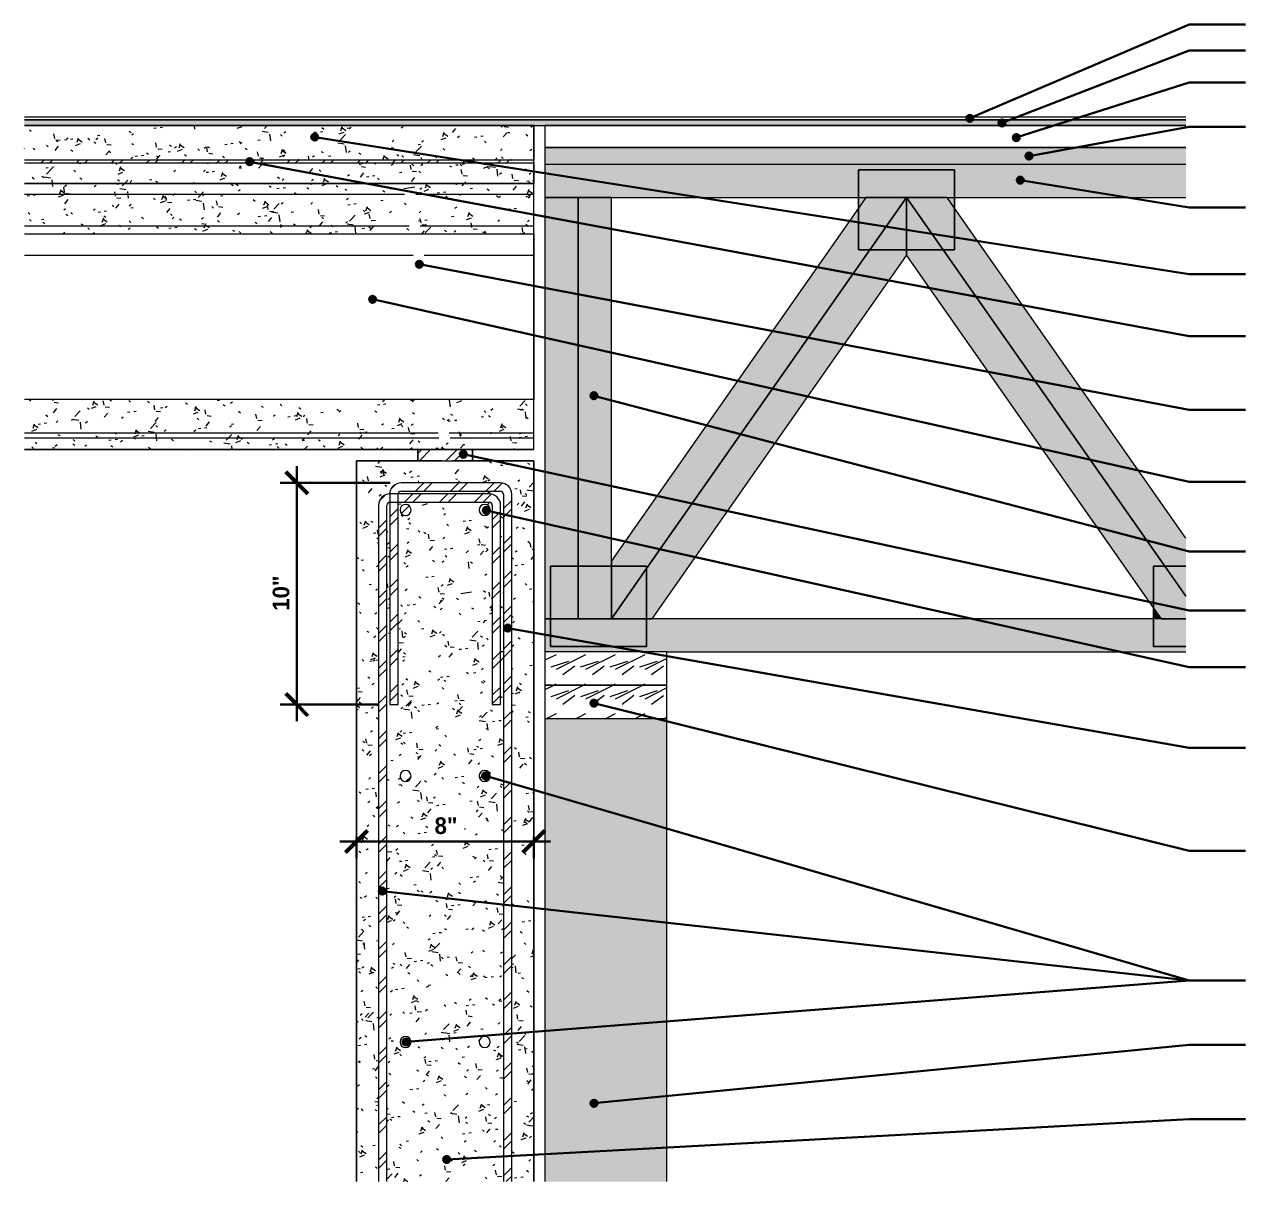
# Model space of a CAD drawing. Header units: inches. Extents: x -16566 to 235, y -92 to 81.
# Drawn here: x 87.5 to 142.5, y -91.1 to -38.9 of the extents above; entities that cross this region are included whole.
import ezdxf

# ---------------------------------------------------------------- set-up
doc = ezdxf.new("R2010")
doc.units = ezdxf.units.IN
doc.header["$MEASUREMENT"] = 0
for name, color, linetype, lineweight in [('A-ANNO-DIMS', 211, 'Continuous', 9), ('A-ANNO-DIMS-8', 211, 'Continuous', 9), ('A-ANNO-IDEN', 131, 'Continuous', 30), ('A-WALL', 113, 'Continuous', 18), ('A-WALL-PATT', 111, 'Continuous', 18)]:
    doc.layers.add(name, color=color, linetype=linetype, lineweight=lineweight)
doc.styles.add('Century Gothic_B_1', font='', dxfattribs={"height": 0.75})
doc.styles.get('Century Gothic_B_1').set_extended_font_data('Century Gothic', bold=True)
doc.dimstyles.new('OD__1_16__Tol__', dxfattribs={"dimscale": 12, "dimtxt": 0.783126, "dimasz": 0.083333, "dimexe": 0.0625, "dimexo": 0.041667, "dimgap": 0.010417, "dimtad": 1, "dimdec": 4, "dimrnd": 0.0625, "dimzin": 3, "dimdsep": 46, "dimlunit": 4, "dimtxsty": 'Century Gothic_B_1', "dimblk1": 'OBLIQUE', "dimblk2": 'OBLIQUE', "dimsah": 1, "dimcen": 0.09, "dimdle": 0.0625, "dimazin": 0, "dimtfac": 1, "dimtdec": 4, "dimtix": 1, "dimtmove": 0, "dimatfit": 3, "dimfxl": 1, "dimtvp": 1, "dimtfill": 1, "dimfrac": 2, "dimtolj": 1, "dimtzin": 0, "dimlwd": 30, "dimlwe": 30, "dimarcsym": 2})
pattern_1 = [(45, (2007.869, -114.959), (-0.791959595, 0.791959595), []), (45, (2007.869, -113.759), (-0.791959595, 0.791959595), [])]
pattern_2 = [(50, (2007.869, -114.959), (2.29529108, -0.20022947), [0.24, -2.64]), (355, (2007.869, -114.959), (-0.44391855, 2.40684884), [0.192, -2.112]), (100.451, (2008.061, -114.976), (1.85147686, 2.206452), [0.204, -2.244]), (46.184, (2007.869, -114.319), (3.41498314, -0.5298822), [0.36, -3.96]), (96.636, (2008.154, -114.363), (2.9907744, 3.1175039), [0.306, -3.365]), (351.184, (2007.869, -114.319), (2.9911175, 3.1174062), [0.288, -3.168]), (21, (2008.189, -114.479), (1.91043364, -1.28790384), [0.24, -2.64]), (326, (2008.189, -114.479), (0.77860356, 2.3202934), [0.192, -2.112]), (71.451, (2008.349, -114.586), (2.6890473, 1.0321926), [0.204, -2.244]), (37.5, (2007.869, -114.959), (0.038893785, 1.064692103), [0.106, -1.981, 0.106, -2.038, -2.12]), (37.5, (2007.869, -114.959), (0.038893785, 1.064692103), [-4.23, 0.106, -2.014]), (7.5, (2007.869, -114.959), (0.84152303, 1.26163425), [0.106, -1.117, 0.106, -1.933, -0.808]), (7.5, (2007.869, -114.959), (0.84152303, 1.26163425), [-3.261, 0.106, -0.702]), (327.5, (2007.156, -114.959), (1.707841713, -0.07187965), [0.106, -0.694, 0.106, -2.39, -3.312]), (327.5, (2007.156, -114.959), (1.707841713, -0.07187965), [-3.296, 0.106, -3.206]), (317.5, (2006.836, -114.959), (1.86586297, 0.32069512), [0.106, -0.934, 0.106, -1.552, -2.352]), (317.5, (2006.836, -114.959), (1.86586297, 0.32069512), [-2.698, 0.106, -2.246])]
pattern_3 = [(216.87, (2008.402, -113.626), (3.998595239, 2.665207143), [0.666, -5.998]), (206.565, (2009.202, -114.026), (-1.332697705, -1.332695324), [1.49, -1.49]), (198.435, (2009.202, -114.693), (-2.66548265, -1.332269959), [0.843, -3.372])]

# ---------------------------------------------------------------- blocks, each defined once
blk = doc.blocks.new('Generic Models 126 - Generic Models 1-1940176-DETAIL - FLOOR FRAMING - HOLLOWCORE SLAB FRONT')
at = {"layer": 'A-WALL-PATT', "lineweight": 9}
h = blk.add_hatch(dxfattribs=at)
h.set_pattern_fill('FP_4', color=8, style=0, pattern_type=2)
h.set_pattern_definition(pattern_1)
h.paths.add_polyline_path([(16760.685, -58.625), (16761.248, -58.625), (16761.248, -58.125), (16758.788, -58.125), (16758.788, -58.625), (16760.379, -58.625)], flags=0)
at = {"layer": 'A-WALL', "lineweight": 9}
for p, q in [((16761.248, -58.125), (16758.788, -58.125)), ((16758.788, -58.125), (16758.788, -58.625)), ((16758.788, -58.625), (16758.788, -58.125)), ((16758.788, -58.125), (16759.804, -58.125)), ((16760.308, -58.125), (16761.248, -58.125)), ((16761.248, -58.625), (16761.248, -58.125)), ((16761.248, -58.125), (16761.248, -58.625)), ((16758.788, -58.625), (16761.248, -58.625)), ((16759.874, -58.625), (16758.788, -58.625)), ((16761.248, -58.625), (16760.379, -58.625))]:
    blk.add_line(p, q, dxfattribs=at)
blk = doc.blocks.new('Dowel6 - Dowel-1940222-DETAIL - FLOOR FRAMING - HOLLOWCORE SLAB FRONT')
at = {"layer": 'A-WALL-PATT', "lineweight": 9}
h = blk.add_hatch(dxfattribs=at)
h.set_pattern_fill('FP_5', color=8, style=0, pattern_type=2)
h.set_pattern_definition(pattern_2)
h.paths.add_polyline_path([(16741.047, -58.125), (16764.018, -58.125), (16764.018, -55.875), (16741.047, -55.875), (16741.047, -57.486)], flags=0)
h.paths.add_polyline_path([(16758.442, -48.376), (16764.018, -48.375), (16764.018, -46.125), (16741.047, -46.125), (16741.047, -48.375), (16758.441, -48.376)], flags=0)
at = {"layer": 'A-WALL', "lineweight": 9}
for p, q in [((16764.018, -46.125), (16741.047, -46.125)), ((16764.018, -46.125), (16741.047, -46.125)), ((16764.018, -48.392), (16764.018, -46.125)), ((16764.018, -46.625), (16764.018, -46.125)), ((16758.187, -46.625), (16741.047, -46.625)), ((16764.018, -46.625), (16758.692, -46.625)), ((16764.018, -48.052), (16764.018, -46.625)), ((16758.388, -48.052), (16741.047, -48.052)), ((16741.047, -48.392), (16764.018, -48.392)), ((16764.018, -48.052), (16758.893, -48.052)), ((16764.018, -48.374), (16764.018, -48.052)), ((16764.018, -48.39), (16764.018, -48.375)), ((16764.018, -48.384), (16764.018, -48.375)), ((16764.018, -48.375), (16764.018, -48.384)), ((16764.018, -48.384), (16764.018, -48.375)), ((16764.018, -48.375), (16764.018, -48.384)), ((16764.018, -48.503), (16764.018, -48.384)), ((16764.018, -48.384), (16764.018, -48.503)), ((16764.018, -48.384), (16764.018, -48.503)), ((16764.018, -48.503), (16764.018, -48.384)), ((16764.018, -48.392), (16764.018, -48.386)), ((16764.018, -48.386), (16764.018, -52.125)), ((16764.018, -48.503), (16764.018, -48.39)), ((16764.018, -48.661), (16764.018, -48.504)), ((16764.018, -52.125), (16764.018, -48.504)), ((16764.018, -48.504), (16764.018, -52.125)), ((16764.018, -48.504), (16764.018, -49.15)), ((16764.018, -52.125), (16764.018, -48.504)), ((16764.018, -49.369), (16764.018, -48.663)), ((16758.573, -49.369), (16741.047, -49.369)), ((16764.018, -49.369), (16759.078, -49.369)), ((16764.018, -49.15), (16764.018, -49.474)), ((16764.018, -55.747), (16764.018, -49.369)), ((16764.018, -49.474), (16764.018, -52.125)), ((16764.018, -52.125), (16764.018, -55.865)), ((16764.018, -52.125), (16764.018, -55.747)), ((16764.018, -55.747), (16764.018, -52.125)), ((16764.018, -52.125), (16764.018, -55.747)), ((16764.018, -54.777), (16764.018, -52.125)), ((16764.018, -55.373), (16764.018, -54.777)), ((16764.018, -55.59), (16764.018, -55.373)), ((16764.018, -55.747), (16764.018, -55.59)), ((16764.018, -55.859), (16741.047, -55.859)), ((16764.018, -55.859), (16764.018, -55.747)), ((16764.018, -55.747), (16764.018, -55.867)), ((16764.018, -55.867), (16764.018, -55.747)), ((16764.018, -55.747), (16764.018, -55.867)), ((16764.018, -55.867), (16764.018, -55.747)), ((16764.018, -58.125), (16764.018, -55.859)), ((16764.018, -55.874), (16764.018, -55.859)), ((16764.018, -55.865), (16764.018, -55.859)), ((16764.018, -55.867), (16764.018, -55.875)), ((16764.018, -55.875), (16764.018, -55.867)), ((16764.018, -55.867), (16764.018, -55.875)), ((16764.018, -55.875), (16764.018, -55.867)), ((16764.018, -57.377), (16764.018, -55.875)), ((16759.698, -57.377), (16741.047, -57.377)), ((16759.698, -57.377), (16741.047, -57.377)), ((16759.732, -57.613), (16741.047, -57.613)), ((16764.018, -57.377), (16760.203, -57.377)), ((16764.018, -57.377), (16760.203, -57.377)), ((16764.018, -57.613), (16760.237, -57.613)), ((16764.018, -57.613), (16764.018, -57.377)), ((16764.018, -58.125), (16764.018, -57.613)), ((16741.047, -58.125), (16764.018, -58.125)), ((16758.788, -58.125), (16741.047, -58.125)), ((16759.804, -58.125), (16758.788, -58.125)), ((16761.248, -58.125), (16760.308, -58.125)), ((16764.018, -58.125), (16761.248, -58.125))]:
    blk.add_line(p, q, dxfattribs=at)
blk = doc.blocks.new('Generic Models 127 - Generic Models 1-1940229-DETAIL - FLOOR FRAMING - HOLLOWCORE SLAB FRONT')
at = {"layer": 'A-WALL-PATT', "lineweight": 9}
h = blk.add_hatch(dxfattribs=at)
h.set_pattern_fill('FP_5', color=8, style=0, pattern_type=2)
h.set_pattern_definition(pattern_2)
h.paths.add_polyline_path([(16754.139, -46.125), (16764.018, -46.125), (16764.018, -45.196), (16741.047, -45.196), (16741.047, -46.125), (16747.593, -46.125)], flags=0)
h.paths.add_polyline_path([(16764.018, -45.071), (16764.018, -43.5), (16741.047, -43.5), (16741.047, -45.071), (16754.139, -45.071)], flags=0)
at = {"layer": 'A-WALL', "lineweight": 9}
for p, q in [((16741.047, -43.5), (16764.018, -43.5)), ((16764.018, -43.5), (16741.047, -43.5)), ((16764.018, -43.5), (16764.018, -45.071)), ((16764.018, -45.071), (16764.018, -43.5)), ((16764.018, -45.196), (16764.018, -46.125)), ((16764.018, -46.125), (16764.018, -45.196)), ((16764.018, -46.125), (16741.047, -46.125)), ((16741.047, -46.125), (16764.018, -46.125))]:
    blk.add_line(p, q, dxfattribs=at)
blk = doc.blocks.new('Generic Models 128 - Generic Models 1-1940242-DETAIL - FLOOR FRAMING - HOLLOWCORE SLAB FRONT')
at = {"layer": 'A-WALL-PATT', "lineweight": 9}
h = blk.add_hatch(dxfattribs=at)
h.set_pattern_fill('FP_4', color=8, style=0, pattern_type=2)
h.set_pattern_definition(pattern_1)
h.paths.add_polyline_path([(16757.412, -45.196), (16764.018, -45.196), (16764.018, -45.071), (16741.047, -45.071), (16741.047, -45.196), (16754.139, -45.196)], flags=0)
at = {"layer": 'A-WALL', "lineweight": 9}
for p, q in [((16764.018, -45.071), (16741.047, -45.071)), ((16764.018, -45.196), (16764.018, -45.071)), ((16741.047, -45.196), (16764.018, -45.196))]:
    blk.add_line(p, q, dxfattribs=at)
blk = doc.blocks.new('Generic Models 129 - Generic Models 1-1940305-DETAIL - FLOOR FRAMING - HOLLOWCORE SLAB FRONT')
at = {"layer": 'A-WALL-PATT', "lineweight": 9}
h = blk.add_hatch(dxfattribs=at)
h.set_pattern_fill('FP_5', color=8, style=0, pattern_type=2)
h.set_pattern_definition(pattern_2)
h.paths.add_polyline_path([(16756.018, -91.14), (16757.018, -91.14), (16757.018, -60.641), (16757.035, -60.508), (16757.087, -60.383), (16757.169, -60.276), (16757.276, -60.194), (16757.412, -60.141), (16757.52, -60.125), (16757.535, -60.008), (16757.587, -59.883), (16757.669, -59.776), (16757.776, -59.694), (16757.9, -59.643), (16758.033, -59.625), (16760.014, -59.625), (16759.874, -58.625), (16756.018, -58.625), (16756.018, -78.008)], flags=0)
h.paths.add_polyline_path([(16757.393, -91.14), (16762.643, -91.14), (16762.643, -60.141), (16762.601, -60.041), (16762.502, -60), (16760.572, -60), (16760.59, -60.125), (16762.002, -60.125), (16762.143, -60.146), (16762.26, -60.194), (16762.367, -60.276), (16762.449, -60.383), (16762.5, -60.508), (16762.518, -60.641), (16762.518, -69.625), (16762.143, -69.625), (16762.143, -60.641), (16762.101, -60.541), (16762.002, -60.5), (16760.642, -60.5), (16761.212, -64.556), (16760.717, -64.624), (16760.137, -60.5), (16757.893, -60.5), (16757.893, -69.625), (16757.518, -69.625), (16757.516, -60.508), (16757.434, -60.541), (16757.393, -60.641), (16757.393, -85.06)], flags=0)
h.paths.add_polyline_path([(16763.018, -91.14), (16764.018, -91.14), (16764.018, -58.625), (16760.379, -58.625), (16760.519, -59.625), (16762.502, -59.625), (16762.643, -59.646), (16762.76, -59.694), (16762.867, -59.776), (16762.949, -59.883), (16763, -60.008), (16763.018, -60.141), (16763.018, -78.008)], flags=0)
h.paths.add_polyline_path([(16758.232, -85.094), (16758.107, -85.06), (16758.016, -84.969), (16757.982, -84.844), (16758.016, -84.719), (16758.107, -84.627), (16758.232, -84.594), (16758.357, -84.627), (16758.449, -84.719), (16758.482, -84.844), (16758.449, -84.969), (16758.357, -85.06)], flags=0)
h.paths.add_polyline_path([(16761.803, -85.094), (16761.678, -85.06), (16761.586, -84.969), (16761.553, -84.844), (16761.586, -84.719), (16761.678, -84.627), (16761.803, -84.594), (16761.928, -84.627), (16762.019, -84.719), (16762.053, -84.844), (16762.019, -84.969), (16761.928, -85.06)], flags=0)
h.paths.add_polyline_path([(16761.803, -73.094), (16761.678, -73.06), (16761.586, -72.969), (16761.553, -72.844), (16761.586, -72.719), (16761.678, -72.627), (16761.803, -72.594), (16761.928, -72.627), (16762.019, -72.719), (16762.053, -72.844), (16762.019, -72.969), (16761.928, -73.06)], flags=0)
h.paths.add_polyline_path([(16758.232, -73.094), (16758.107, -73.06), (16758.016, -72.969), (16757.982, -72.844), (16758.016, -72.719), (16758.107, -72.627), (16758.232, -72.594), (16758.357, -72.627), (16758.449, -72.719), (16758.482, -72.844), (16758.449, -72.969), (16758.357, -73.06)], flags=0)
h.paths.add_polyline_path([(16761.803, -61.094), (16761.678, -61.06), (16761.586, -60.969), (16761.553, -60.844), (16761.586, -60.719), (16761.678, -60.627), (16761.803, -60.594), (16761.928, -60.627), (16762.019, -60.719), (16762.053, -60.844), (16762.019, -60.969), (16761.928, -61.06)], flags=0)
h.paths.add_polyline_path([(16758.232, -61.094), (16758.107, -61.06), (16758.016, -60.969), (16757.982, -60.844), (16758.016, -60.719), (16758.107, -60.627), (16758.232, -60.594), (16758.357, -60.627), (16758.449, -60.719), (16758.482, -60.844), (16758.449, -60.969), (16758.357, -61.06)], flags=0)
h.paths.add_polyline_path([(16757.934, -60.125), (16760.085, -60.125), (16760.067, -60), (16758.033, -60), (16757.934, -60.041), (16757.899, -60.125)], flags=0)
at = {"layer": 'A-WALL', "lineweight": 9}
for p, q in [((16756.018, -58.625), (16758.788, -58.625)), ((16756.018, -91.14), (16756.018, -58.625)), ((16756.018, -58.625), (16756.018, -91.14)), ((16758.788, -58.625), (16756.018, -58.625)), ((16758.788, -58.625), (16759.874, -58.625)), ((16759.874, -58.625), (16758.788, -58.625)), ((16760.379, -58.625), (16761.248, -58.625)), ((16761.248, -58.625), (16760.379, -58.625)), ((16761.248, -58.625), (16764.018, -58.625)), ((16764.018, -58.625), (16761.248, -58.625)), ((16764.018, -58.625), (16764.018, -91.14)), ((16764.018, -91.14), (16764.018, -58.625))]:
    blk.add_line(p, q, dxfattribs=at)
blk = doc.blocks.new('Dowel10 - Dowel-1940377-DETAIL - FLOOR FRAMING - HOLLOWCORE SLAB FRONT')
at = {"layer": 'A-WALL', "lineweight": 9}
for p, q in [((16758.646, -46.294), (16758.151, -46.364)), ((16761.212, -64.556), (16760.717, -64.625))]:
    blk.add_line(p, q, dxfattribs=at)
blk = doc.blocks.new('Generic Models 130 - Generic Models 1-1940412-DETAIL - FLOOR FRAMING - HOLLOWCORE SLAB FRONT')
at = {"layer": 'A-WALL', "lineweight": 9}
blk.add_hatch(color=256, dxfattribs=at).paths.add_polyline_path([(16767.518, -91.14), (16770.018, -91.14), (16770.018, -70.25), (16764.518, -70.25), (16764.518, -91.14), (16767.231, -91.14)], flags=0)
for p, q in [((16764.518, -70.25), (16764.518, -91.14)), ((16770.018, -91.14), (16770.018, -70.25))]:
    blk.add_line(p, q, dxfattribs=at)
blk = doc.blocks.new('Generic Models 131 - Generic Models 1-1940443-DETAIL - FLOOR FRAMING - HOLLOWCORE SLAB FRONT')
at = {"layer": 'A-WALL', "lineweight": 9}
blk.add_hatch(color=256, dxfattribs=at).paths.add_polyline_path([(16764.768, -65.75), (16764.768, -63.385), (16766.018, -63.385), (16766.018, -46.75), (16764.518, -46.75), (16764.518, -65.75)], flags=0)
for p, q in [((16766.018, -46.75), (16764.518, -46.75)), ((16764.518, -46.75), (16764.518, -65.75)), ((16766.018, -63.385), (16766.018, -46.75)), ((16766.018, -65.75), (16766.018, -63.385)), ((16764.518, -65.75), (16764.768, -65.75)), ((16764.768, -65.75), (16766.018, -65.75))]:
    blk.add_line(p, q, dxfattribs=at)
blk = doc.blocks.new('Generic Models 132 - Generic Models 1-1940795-DETAIL - FLOOR FRAMING - HOLLOWCORE SLAB FRONT')
at = {"layer": 'A-WALL', "lineweight": 9}
for p, q in [((16793.415, -43.5), (16764.518, -43.5)), ((16764.518, -43.5), (16764.518, -44.5)), ((16764.518, -44.5), (16793.415, -44.5))]:
    blk.add_line(p, q, dxfattribs=at)
blk = doc.blocks.new('Generic Models 133 - Generic Models 1-1940897-DETAIL - FLOOR FRAMING - HOLLOWCORE SLAB FRONT')
at = {"layer": 'A-WALL', "lineweight": 9}
blk.add_hatch(color=256, dxfattribs=at).paths.add_polyline_path([(16793.415, -46.75), (16793.415, -45.25), (16764.518, -45.25), (16764.518, -46.75), (16778.656, -46.75), (16778.656, -45.5), (16782.987, -45.5), (16782.987, -46.75)], flags=0)
for p, q in [((16764.518, -45.25), (16764.518, -46.75)), ((16764.518, -46.75), (16778.656, -46.75)), ((16778.656, -46.75), (16782.987, -46.75)), ((16782.987, -46.75), (16793.415, -46.75))]:
    blk.add_line(p, q, dxfattribs=at)
blk = doc.blocks.new('Generic Models 134 - Generic Models 1-1941036-DETAIL - FLOOR FRAMING - HOLLOWCORE SLAB FRONT')
at = {"layer": 'A-WALL-PATT', "lineweight": 9}
h = blk.add_hatch(dxfattribs=at)
h.set_pattern_fill('FP_6', color=8, style=0, pattern_type=2)
h.set_pattern_definition(pattern_3)
h.paths.add_polyline_path([(16764.518, -68.75), (16770.018, -68.75), (16770.018, -67.25), (16764.518, -67.25)], flags=0)
at = {"layer": 'A-WALL', "lineweight": 9}
for p, q in [((16770.018, -67.25), (16764.518, -67.25)), ((16764.518, -67.25), (16764.518, -68.75)), ((16770.018, -68.75), (16770.018, -67.25)), ((16764.518, -68.75), (16770.018, -68.75))]:
    blk.add_line(p, q, dxfattribs=at)
blk = doc.blocks.new('Generic Models 135 - Generic Models 1-1941073-DETAIL - FLOOR FRAMING - HOLLOWCORE SLAB FRONT')
at = {"layer": 'A-WALL-PATT', "lineweight": 9}
h = blk.add_hatch(dxfattribs=at)
h.set_pattern_fill('FP_6', color=8, style=0, pattern_type=2)
h.set_pattern_definition(pattern_3)
h.paths.add_polyline_path([(16770.018, -70.25), (16770.018, -68.75), (16764.518, -68.75), (16764.518, -70.25), (16767.518, -70.25)], flags=0)
at = {"layer": 'A-WALL', "lineweight": 9}
for p, q in [((16770.018, -68.75), (16764.518, -68.75)), ((16764.518, -68.75), (16764.518, -70.25)), ((16770.018, -70.25), (16770.018, -68.75)), ((16764.518, -70.25), (16770.018, -70.25))]:
    blk.add_line(p, q, dxfattribs=at)
blk = doc.blocks.new('Generic Models 136 - Generic Models 1-1941129-DETAIL - FLOOR FRAMING - HOLLOWCORE SLAB FRONT')
at = {"layer": 'A-WALL', "lineweight": 9}
blk.add_hatch(color=256, dxfattribs=at).paths.add_polyline_path([(16780.822, -67.25), (16793.415, -67.25), (16793.415, -67), (16791.96, -67), (16791.96, -65.75), (16769.099, -65.75), (16769.099, -67), (16764.768, -67), (16764.768, -65.75), (16764.518, -65.75), (16764.518, -67.25), (16770.018, -67.25)], flags=0)
for p, q in [((16764.768, -65.75), (16764.518, -65.75)), ((16764.518, -65.75), (16764.518, -67.25)), ((16769.099, -65.75), (16764.768, -65.75)), ((16791.96, -65.75), (16769.099, -65.75)), ((16793.415, -65.75), (16791.96, -65.75)), ((16770.018, -67.25), (16793.415, -67.25))]:
    blk.add_line(p, q, dxfattribs=at)
blk = doc.blocks.new('Generic Models 137 - Generic Models 1-1941414-DETAIL - FLOOR FRAMING - HOLLOWCORE SLAB FRONT')
at = {"layer": 'A-WALL', "lineweight": 9}
for p, q in [((16793.415, -43.125), (16741.047, -43.125)), ((16741.047, -43.25), (16793.415, -43.25))]:
    blk.add_line(p, q, dxfattribs=at)
blk = doc.blocks.new('Generic Models 138 - Generic Models 1-1941500-DETAIL - FLOOR FRAMING - HOLLOWCORE SLAB FRONT')
at = {"layer": 'A-WALL', "lineweight": 9}
blk.add_hatch(color=256, dxfattribs=at).paths.add_polyline_path([(16767.231, -43.5), (16793.415, -43.5), (16793.415, -43.25), (16741.047, -43.25), (16741.047, -43.5), (16764.518, -43.5)], flags=0)
for p, q in [((16793.415, -43.25), (16741.047, -43.25)), ((16741.047, -43.5), (16793.415, -43.5))]:
    blk.add_line(p, q, dxfattribs=at)
blk = doc.blocks.new('Generic Models 140 - Generic Models 1-1941858-DETAIL - FLOOR FRAMING - HOLLOWCORE SLAB FRONT')
at = {"layer": 'A-WALL', "lineweight": 9}
blk.add_hatch(color=256, dxfattribs=at).paths.add_polyline_path([(16767.518, -45.25), (16793.415, -45.25), (16793.415, -44.5), (16764.518, -44.5), (16764.518, -45.25), (16767.231, -45.25)], flags=0)
for p, q in [((16793.415, -44.5), (16764.518, -44.5)), ((16764.518, -44.5), (16764.518, -45.25)), ((16764.518, -45.25), (16793.415, -45.25))]:
    blk.add_line(p, q, dxfattribs=at)
blk = doc.blocks.new('Generic Models 142 - Generic Models 1-1943153-DETAIL - FLOOR FRAMING - HOLLOWCORE SLAB FRONT')
at = {"layer": 'A-WALL-PATT', "lineweight": 9}
h = blk.add_hatch(dxfattribs=at)
h.set_pattern_fill('FP_4', color=8, style=0, pattern_type=2)
h.set_pattern_definition(pattern_1)
h.paths.add_polyline_path([(16763.018, -91.14), (16763.018, -60.141), (16763, -60.008), (16762.949, -59.883), (16762.867, -59.776), (16762.76, -59.694), (16762.635, -59.643), (16762.502, -59.625), (16758.033, -59.625), (16757.9, -59.643), (16757.776, -59.694), (16757.669, -59.776), (16757.587, -59.883), (16757.535, -60.008), (16757.518, -60.141), (16757.518, -69.625), (16757.893, -69.625), (16757.893, -60.141), (16757.533, -60.141), (16757.535, -60.125), (16757.899, -60.125), (16757.934, -60.041), (16758.033, -60), (16762.502, -60), (16762.601, -60.041), (16762.643, -60.141), (16762.643, -91.14), (16762.883, -91.14)], flags=0)
at = {"layer": 'A-WALL', "lineweight": 9}
for p, q in [((16762.502, -59.625), (16758.033, -59.625)), ((16758.033, -60), (16762.502, -60)), ((16757.518, -60.141), (16757.518, -69.625)), ((16757.893, -69.625), (16757.893, -60.141)), ((16762.643, -60.141), (16762.643, -91.14)), ((16763.018, -91.14), (16763.018, -60.141)), ((16757.518, -69.625), (16757.893, -69.625))]:
    blk.add_line(p, q, dxfattribs=at)
for centre, radius, start, end in [((16758.033, -60.141), 0.516, 90, 180), ((16758.033, -60.141), 0.141, 90, 180), ((16762.502, -60.141), 0.516, 0, 90), ((16762.502, -60.141), 0.141, 0, 90)]:
    blk.add_arc(centre, radius, start, end, dxfattribs=at)
blk = doc.blocks.new('Generic Models 143 - Generic Models 1-1943434-DETAIL - FLOOR FRAMING - HOLLOWCORE SLAB FRONT')
at = {"layer": 'A-WALL-PATT', "lineweight": 9}
h = blk.add_hatch(dxfattribs=at)
h.set_pattern_fill('FP_4', color=8, style=0, pattern_type=2)
h.set_pattern_definition(pattern_1)
h.paths.add_polyline_path([(16757.393, -91.14), (16757.393, -60.641), (16757.434, -60.541), (16757.518, -60.507), (16757.518, -60.127), (16757.393, -60.146), (16757.276, -60.194), (16757.169, -60.276), (16757.087, -60.383), (16757.035, -60.508), (16757.018, -60.641), (16757.018, -91.14), (16757.153, -91.14)], flags=0)
h.paths.add_polyline_path([(16762.143, -69.625), (16762.518, -69.625), (16762.518, -60.641), (16762.5, -60.508), (16762.449, -60.383), (16762.367, -60.276), (16762.26, -60.194), (16762.135, -60.143), (16762.002, -60.125), (16757.533, -60.125), (16757.533, -60.141), (16757.893, -60.141), (16757.893, -60.5), (16762.002, -60.5), (16762.101, -60.541), (16762.143, -60.641), (16762.143, -64.876)], flags=0)
at = {"layer": 'A-WALL', "lineweight": 9}
for p, q in [((16762.002, -60.125), (16757.533, -60.125)), ((16757.533, -60.5), (16762.002, -60.5)), ((16757.018, -60.641), (16757.018, -91.14)), ((16757.393, -91.14), (16757.393, -60.641)), ((16762.143, -60.641), (16762.143, -69.625)), ((16762.518, -69.625), (16762.518, -60.641)), ((16762.143, -69.625), (16762.518, -69.625))]:
    blk.add_line(p, q, dxfattribs=at)
for centre, radius, start, end in [((16757.533, -60.641), 0.516, 90, 180), ((16757.533, -60.641), 0.141, 90, 180), ((16762.002, -60.641), 0.516, 0, 90), ((16762.002, -60.641), 0.141, 0, 90)]:
    blk.add_arc(centre, radius, start, end, dxfattribs=at)
blk = doc.blocks.new('Generic Models 145 - Generic Models 1-1944439-DETAIL - FLOOR FRAMING - HOLLOWCORE SLAB FRONT')
at = {"layer": 'A-WALL-PATT', "lineweight": 9}
h = blk.add_hatch(dxfattribs=at)
h.set_pattern_fill('FP_4', color=8, style=0, pattern_type=2)
h.set_pattern_definition(pattern_1)
h.paths.add_polyline_path([(16761.803, -73.094), (16761.928, -73.06), (16762.019, -72.969), (16762.053, -72.844), (16762.019, -72.719), (16761.928, -72.627), (16761.803, -72.594), (16761.678, -72.627), (16761.586, -72.719), (16761.553, -72.844), (16761.586, -72.969), (16761.678, -73.06)], flags=0)
h = blk.add_hatch(dxfattribs=at)
h.set_pattern_fill('FP_4', color=8, style=0, pattern_type=2)
h.set_pattern_definition(pattern_1)
h.paths.add_polyline_path([(16761.803, -85.094), (16761.928, -85.06), (16762.019, -84.969), (16762.053, -84.844), (16762.019, -84.719), (16761.928, -84.627), (16761.803, -84.594), (16761.678, -84.627), (16761.586, -84.719), (16761.553, -84.844), (16761.586, -84.969), (16761.678, -85.06)], flags=0)
at = {"layer": 'A-WALL', "lineweight": 9}
for centre, start, end in [((16761.803, -60.844), 0, 180), ((16761.803, -60.844), 180, 0), ((16761.803, -72.844), 0, 180), ((16761.803, -72.844), 180, 0), ((16761.803, -84.844), 0, 180), ((16761.803, -84.844), 180, 0)]:
    blk.add_arc(centre, 0.25, start, end, dxfattribs=at)
blk = doc.blocks.new('Generic Models 146 - Generic Models 1-1944468-DETAIL - FLOOR FRAMING - HOLLOWCORE SLAB FRONT')
at = {"layer": 'A-WALL-PATT', "lineweight": 9}
h = blk.add_hatch(dxfattribs=at)
h.set_pattern_fill('FP_4', color=8, style=0, pattern_type=2)
h.set_pattern_definition(pattern_1)
h.paths.add_polyline_path([(16758.232, -61.094), (16758.357, -61.06), (16758.449, -60.969), (16758.482, -60.844), (16758.449, -60.719), (16758.357, -60.627), (16758.232, -60.594), (16758.107, -60.627), (16758.016, -60.719), (16757.982, -60.844), (16758.016, -60.969), (16758.107, -61.06)], flags=0)
h = blk.add_hatch(dxfattribs=at)
h.set_pattern_fill('FP_4', color=8, style=0, pattern_type=2)
h.set_pattern_definition(pattern_1)
h.paths.add_polyline_path([(16758.232, -73.094), (16758.357, -73.06), (16758.449, -72.969), (16758.482, -72.844), (16758.449, -72.719), (16758.357, -72.627), (16758.232, -72.594), (16758.107, -72.627), (16758.016, -72.719), (16757.982, -72.844), (16758.016, -72.969), (16758.107, -73.06)], flags=0)
at = {"layer": 'A-WALL', "lineweight": 9}
for centre, start, end in [((16758.232, -60.844), 0, 180), ((16758.232, -60.844), 180, 0), ((16758.232, -72.844), 0, 180), ((16758.232, -72.844), 180, 0), ((16758.232, -84.844), 0, 180), ((16758.232, -84.844), 180, 0)]:
    blk.add_arc(centre, 0.25, start, end, dxfattribs=at)
blk = doc.blocks.new('Generic Models 148 - Generic Models 1-1944595-DETAIL - FLOOR FRAMING - HOLLOWCORE SLAB FRONT')
at = {"layer": 'A-WALL', "lineweight": 9}
blk.add_hatch(color=256, dxfattribs=at).paths.add_polyline_path([(16767.518, -63.385), (16767.518, -46.75), (16766.018, -46.75), (16766.018, -63.385), (16767.231, -63.385)], flags=0)
for p, q in [((16767.518, -46.75), (16766.018, -46.75)), ((16766.018, -46.75), (16766.018, -63.385)), ((16767.518, -63.385), (16767.518, -46.75)), ((16766.018, -63.385), (16766.018, -65.75)), ((16767.518, -65.75), (16767.518, -63.385)), ((16766.018, -65.75), (16767.518, -65.75))]:
    blk.add_line(p, q, dxfattribs=at)
blk = doc.blocks.new('Generic Models 152 - Generic Models 1-1945496-DETAIL - FLOOR FRAMING - HOLLOWCORE SLAB FRONT')
at = {"layer": 'A-WALL', "lineweight": 9}
blk.add_hatch(color=256, dxfattribs=at).paths.add_polyline_path([(16769.099, -65.75), (16769.349, -65.75), (16780.822, -49.365), (16780.822, -49.115), (16779.165, -49.115), (16769.099, -63.492), (16769.099, -64.876)], flags=0)
for p, q in [((16780.822, -46.75), (16779.165, -49.115)), ((16780.822, -49.115), (16780.822, -46.75)), ((16779.165, -49.115), (16769.099, -63.492)), ((16769.349, -65.75), (16780.822, -49.365)), ((16780.822, -49.365), (16780.822, -49.115)), ((16769.099, -63.492), (16767.518, -65.75)), ((16767.518, -65.75), (16769.099, -65.75)), ((16769.099, -65.75), (16769.349, -65.75))]:
    blk.add_line(p, q, dxfattribs=at)
blk = doc.blocks.new('Generic Models 155 - Generic Models 1-1945711-DETAIL - FLOOR FRAMING - HOLLOWCORE SLAB FRONT')
at = {"layer": 'A-WALL', "lineweight": 9, "transparency": 33554585}
blk.add_hatch(color=256, dxfattribs=at).paths.add_polyline_path([(16764.768, -67), (16769.099, -67), (16769.099, -63.385), (16764.768, -63.385), (16764.768, -65.75)], flags=0)
at = {"layer": 'A-WALL', "lineweight": 9}
for p, q in [((16769.099, -63.385), (16764.768, -63.385)), ((16764.768, -63.385), (16764.768, -67)), ((16764.768, -67), (16764.768, -63.385)), ((16764.768, -63.385), (16769.099, -63.385)), ((16769.099, -67), (16769.099, -63.385)), ((16769.099, -63.385), (16769.099, -67)), ((16764.768, -67), (16769.099, -67)), ((16769.099, -67), (16764.768, -67))]:
    blk.add_line(p, q, dxfattribs=at)
blk = doc.blocks.new('Generic Models 156 - Generic Models 1-1946021-DETAIL - FLOOR FRAMING - HOLLOWCORE SLAB FRONT')
at = {"layer": 'A-WALL', "lineweight": 9, "transparency": 33554585}
blk.add_hatch(color=256, dxfattribs=at).paths.add_polyline_path([(16780.997, -49.115), (16782.987, -49.115), (16782.987, -47.228), (16782.653, -46.75), (16782.987, -46.75), (16782.987, -45.5), (16778.656, -45.5), (16778.656, -46.75), (16778.99, -46.75), (16778.656, -47.228), (16778.656, -49.115), (16780.822, -49.115)], flags=0)
h = blk.add_hatch(color=256, dxfattribs=at)
h.paths.add_polyline_path([(16782.987, -47.228), (16782.987, -46.75), (16782.653, -46.75)], flags=0)
h.paths.add_polyline_path([(16778.656, -47.228), (16778.99, -46.75), (16778.656, -46.75)], flags=0)
at = {"layer": 'A-WALL', "lineweight": 9}
for p, q in [((16782.987, -45.5), (16778.656, -45.5)), ((16778.656, -45.5), (16778.656, -49.115)), ((16778.656, -49.115), (16778.656, -45.5)), ((16778.656, -45.5), (16782.987, -45.5)), ((16782.987, -49.115), (16782.987, -45.5)), ((16782.987, -45.5), (16782.987, -49.115)), ((16778.656, -49.115), (16782.987, -49.115)), ((16782.987, -49.115), (16778.656, -49.115))]:
    blk.add_line(p, q, dxfattribs=at)
blk = doc.blocks.new('Generic Models 157 - Generic Models 1-1946084-DETAIL - FLOOR FRAMING - HOLLOWCORE SLAB FRONT')
at = {"layer": 'A-WALL', "lineweight": 9, "transparency": 33554585}
for points in [[(16791.96, -67), (16793.415, -67), (16793.415, -63.385), (16791.96, -63.385), (16791.96, -65.273), (16792.294, -65.75), (16791.96, -65.75)], [(16792.294, -65.75), (16791.96, -65.273), (16791.96, -65.75)]]:
    blk.add_hatch(color=256, dxfattribs=at).paths.add_polyline_path(points, flags=0)
at = {"layer": 'A-WALL', "lineweight": 9}
for p, q in [((16791.96, -63.385), (16791.96, -67)), ((16793.415, -63.385), (16791.96, -63.385)), ((16791.96, -63.385), (16793.415, -63.385)), ((16791.96, -67), (16791.96, -63.385)), ((16791.96, -67), (16793.415, -67)), ((16793.415, -67), (16791.96, -67))]:
    blk.add_line(p, q, dxfattribs=at)
blk = doc.blocks.new('Generic Models 147 - Generic Models 1-1951828-DETAIL - FLOOR FRAMING - HOLLOWCORE SLAB FRONT')
at = {"layer": 'A-WALL', "lineweight": 9}
blk.add_hatch(color=256, dxfattribs=at).paths.add_polyline_path([(16769.099, -63.492), (16779.165, -49.115), (16778.656, -49.115), (16778.656, -47.228), (16767.518, -63.135), (16767.518, -63.385), (16769.099, -63.385)], flags=0)
for p, q in [((16778.99, -46.75), (16778.656, -47.228)), ((16780.822, -46.75), (16778.99, -46.75)), ((16779.165, -49.115), (16780.822, -46.75)), ((16778.656, -47.228), (16767.518, -63.135)), ((16769.099, -63.492), (16779.165, -49.115)), ((16767.518, -63.135), (16767.518, -63.385)), ((16767.518, -63.385), (16767.518, -65.75)), ((16767.518, -65.75), (16769.099, -63.492))]:
    blk.add_line(p, q, dxfattribs=at)
blk = doc.blocks.new('Generic Models 176 - Generic Models 1-1952819-DETAIL - FLOOR FRAMING - HOLLOWCORE SLAB FRONT')
at = {"layer": 'A-WALL', "lineweight": 9}
blk.add_hatch(color=256, dxfattribs=at).paths.add_polyline_path([(16791.96, -65.273), (16791.96, -63.385), (16792.469, -63.385), (16782.478, -49.115), (16780.822, -49.115), (16780.822, -49.365), (16791.682, -64.876)], flags=0)
for p, q in [((16782.478, -49.115), (16780.822, -46.75)), ((16780.822, -46.75), (16780.822, -49.115)), ((16780.822, -49.115), (16780.822, -49.365)), ((16780.822, -49.365), (16791.96, -65.273)), ((16792.469, -63.385), (16782.478, -49.115)), ((16793.415, -64.735), (16792.469, -63.385)), ((16791.96, -65.273), (16792.294, -65.75)), ((16792.294, -65.75), (16793.415, -65.75))]:
    blk.add_line(p, q, dxfattribs=at)
blk = doc.blocks.new('Generic Models 182 - Generic Models 1-1952832-DETAIL - FLOOR FRAMING - HOLLOWCORE SLAB FRONT')
at = {"layer": 'A-WALL', "lineweight": 9}
blk.add_hatch(color=256, dxfattribs=at).paths.add_polyline_path([(16793.415, -63.385), (16793.415, -62.12), (16782.987, -47.228), (16782.987, -49.115), (16782.478, -49.115), (16792.469, -63.385)], flags=0)
for p, q in [((16782.653, -46.75), (16780.822, -46.75)), ((16780.822, -46.75), (16782.478, -49.115)), ((16782.987, -47.228), (16782.653, -46.75)), ((16793.415, -62.12), (16782.987, -47.228)), ((16782.478, -49.115), (16792.469, -63.385)), ((16792.469, -63.385), (16793.415, -64.735))]:
    blk.add_line(p, q, dxfattribs=at)
blk = doc.blocks.new('DIMBLOCK1-DETAIL - FLOOR FRAMING - HOLLOWCORE SLAB FRONT')
at = {"layer": 'A-ANNO-DIMS-8', "lineweight": 30}
for p, q in [((99.752, -58.875), (99.752, -70.375)), ((103.958, -59.625), (99.002, -59.625)), ((99.752, -59.625), (103.958, -59.625)), ((103.443, -69.625), (99.002, -69.625)), ((99.752, -69.625), (103.443, -69.625))]:
    blk.add_line(p, q, dxfattribs=at)
at = {"layer": 'A-ANNO-DIMS-8', "lineweight": 50}
for p, q in [((99.752, -59.625), (99.252, -59.125)), ((99.752, -59.625), (100.252, -60.125)), ((99.752, -69.625), (99.252, -69.125)), ((99.752, -69.625), (100.252, -70.125))]:
    blk.add_line(p, q, dxfattribs=at)
at = {"layer": 'A-ANNO-DIMS-8', "color": 0, "lineweight": 30, "insert": (98.665, -65.396), "char_height": 0.75, "width": 1.84967, "attachment_point": 1, "rotation": 90, "line_spacing_factor": 0.984502, "style": 'Century Gothic_B_1', "bg_fill": 3, "box_fill_scale": 1.25, "bg_fill_color": 256, "bg_fill_true_color": 13158600, "bg_fill_transparency": 0}
blk.add_mtext('10"', dxfattribs=at)
blk = doc.blocks.new('_Oblique')
at = {"color": 0, "linetype": 'ByBlock', "lineweight": -2}
blk.add_line((-0.5, -0.5), (0.5, 0.5), dxfattribs=at)
blk = doc.blocks.new('DIMBLOCK2-DETAIL - FLOOR FRAMING - HOLLOWCORE SLAB FRONT')
at = {"layer": 'A-ANNO-DIMS-8', "lineweight": 50}
for p, q in [((102.443, -75.798), (102.943, -75.298)), ((110.443, -75.798), (110.943, -75.298)), ((102.443, -75.798), (101.943, -76.298)), ((110.443, -75.798), (109.943, -76.298))]:
    blk.add_line(p, q, dxfattribs=at)
at = {"layer": 'A-ANNO-DIMS-8', "lineweight": 30}
for p, q in [((101.693, -75.798), (111.193, -75.798)), ((102.443, -75.591), (102.443, -76.548)), ((102.443, -75.798), (102.443, -75.591)), ((110.443, -75.591), (110.443, -76.548)), ((110.443, -75.798), (110.443, -75.591))]:
    blk.add_line(p, q, dxfattribs=at)
at = {"layer": 'A-ANNO-DIMS-8', "color": 0, "lineweight": 30, "insert": (105.964, -74.712), "char_height": 0.75, "width": 1.14859, "attachment_point": 1, "line_spacing_factor": 0.984502, "style": 'Century Gothic_B_1', "bg_fill": 3, "box_fill_scale": 1.25, "bg_fill_color": 256, "bg_fill_true_color": 13158600, "bg_fill_transparency": 0}
blk.add_mtext('8"', dxfattribs=at)

msp = doc.modelspace()

# ---------------------------------------------------------------- hatches: boundary and pattern name
at = {"layer": 'A-ANNO-IDEN'}
h = msp.add_hatch(color=256, dxfattribs=at)
edge = h.paths.add_edge_path(flags=0)
edge.add_arc((130.09838, -43.18189), 0.15625, 0, 360)
h = msp.add_hatch(color=256, dxfattribs=at)
edge = h.paths.add_edge_path(flags=0)
edge.add_arc((131.55285, -43.38839), 0.15625, 0, 360)
h = msp.add_hatch(color=256, dxfattribs=at)
edge = h.paths.add_edge_path(flags=0)
edge.add_arc((100.56479, -44.02804), 0.15625, 0, 360)
h = msp.add_hatch(color=256, dxfattribs=at)
edge = h.paths.add_edge_path(flags=0)
edge.add_arc((132.19463, -44.05035), 0.15625, 0, 360)
h = msp.add_hatch(color=256, dxfattribs=at)
edge = h.paths.add_edge_path(flags=0)
edge.add_arc((97.62407, -45.13835), 0.15625, 0, 360)
h = msp.add_hatch(color=256, dxfattribs=at)
edge = h.paths.add_edge_path(flags=0)
edge.add_arc((132.76684, -44.88318), 0.15625, 0, 360)
h = msp.add_hatch(color=256, dxfattribs=at)
edge = h.paths.add_edge_path(flags=0)
edge.add_arc((132.37085, -45.97214), 0.15625, 0, 360)
h = msp.add_hatch(color=256, dxfattribs=at)
edge = h.paths.add_edge_path(flags=0)
edge.add_arc((105.27444, -49.76482), 0.15625, 0, 360)
h = msp.add_hatch(color=256, dxfattribs=at)
edge = h.paths.add_edge_path(flags=0)
edge.add_arc((103.16778, -51.34482), 0.15625, 0, 360)
h = msp.add_hatch(color=256, dxfattribs=at)
edge = h.paths.add_edge_path(flags=0)
edge.add_arc((113.14807, -55.69545), 0.15625, 0, 360)
h = msp.add_hatch(color=256, dxfattribs=at)
edge = h.paths.add_edge_path(flags=0)
edge.add_arc((107.26188, -58.33323), 0.15625, 0, 360)
h = msp.add_hatch(color=256, dxfattribs=at)
edge = h.paths.add_edge_path(flags=0)
edge.add_arc((108.29507, -60.86791), 0.15625, 0, 360)
h = msp.add_hatch(color=256, dxfattribs=at)
edge = h.paths.add_edge_path(flags=0)
edge.add_arc((109.26502, -66.17631), 0.15625, 0, 360)
h = msp.add_hatch(color=256, dxfattribs=at)
edge = h.paths.add_edge_path(flags=0)
edge.add_arc((113.15249, -69.56162), 0.15625, 0, 360)
h = msp.add_hatch(color=256, dxfattribs=at)
edge = h.paths.add_edge_path(flags=0)
edge.add_arc((108.26142, -72.843), 0.15625, 0, 360)
h = msp.add_hatch(color=256, dxfattribs=at)
edge = h.paths.add_edge_path(flags=0)
edge.add_arc((103.60768, -78.03897), 0.15625, 0, 360)
h = msp.add_hatch(color=256, dxfattribs=at)
edge = h.paths.add_edge_path(flags=0)
edge.add_arc((104.67876, -84.84044), 0.15625, 0, 360)
h = msp.add_hatch(color=256, dxfattribs=at)
edge = h.paths.add_edge_path(flags=0)
edge.add_arc((113.15249, -87.60867), 0.15625, 0, 360)
h = msp.add_hatch(color=256, dxfattribs=at)
edge = h.paths.add_edge_path(flags=0)
edge.add_arc((106.5151, -90.14383), 0.15625, 0, 360)

# ---------------------------------------------------------------- linework, layer by layer
for p, q in [((130.09838, -43.18189), (139.98654, -38.94637)), ((139.98654, -38.94637), (142.53209, -38.94637)), ((131.55285, -43.38839), (139.98654, -40.11901)), ((139.98654, -40.11901), (142.53209, -40.11901)), ((132.19463, -44.05035), (139.98654, -41.5635)), ((139.98654, -41.5635), (142.53209, -41.5635)), ((100.56479, -44.02804), (139.98654, -50.21641)), ((132.76684, -44.88318), (139.98654, -43.56958)), ((139.98654, -43.56958), (142.53209, -43.56958)), ((97.62407, -45.13835), (139.98654, -53.00971)), ((132.37085, -45.97214), (139.98654, -47.20464)), ((139.98654, -47.20464), (142.53209, -47.20464)), ((105.27444, -49.76482), (139.98654, -56.33237)), ((139.98654, -50.21641), (142.53209, -50.21641)), ((139.98654, -53.00971), (142.53209, -53.00971)), ((113.14807, -55.69545), (139.98654, -62.7238)), ((139.98654, -56.33237), (142.53209, -56.33237)), ((107.26188, -58.33323), (139.98654, -65.37507)), ((139.98654, -59.57381), (142.53209, -59.57381)), ((108.29507, -60.86791), (139.98654, -67.93334)), ((139.98654, -62.7238), (142.53209, -62.7238)), ((139.98654, -65.37507), (142.53209, -65.37507)), ((109.26502, -66.17631), (139.98654, -71.58041)), ((139.98654, -67.93334), (142.53209, -67.93334)), ((113.15249, -69.56162), (139.98654, -76.22023)), ((139.98654, -71.58041), (142.53209, -71.58041)), ((108.26142, -72.843), (139.98654, -82.07742)), ((139.98654, -76.22023), (142.53209, -76.22023)), ((103.60768, -78.03897), (139.98654, -82.07742)), ((104.67876, -84.84044), (139.98654, -82.07742)), ((139.98654, -82.07742), (142.53209, -82.07742)), ((139.98654, -82.07742), (142.53209, -82.07742)), ((139.98654, -82.07742), (142.53209, -82.07742)), ((113.15249, -87.60867), (139.98654, -84.96617)), ((139.98654, -84.96617), (142.53209, -84.96617)), ((106.5151, -90.14383), (139.98654, -88.32352)), ((139.98654, -88.32352), (142.53209, -88.32352))]:
    msp.add_line(p, q, dxfattribs=at)
for centre in [(130.09838, -43.18189), (131.55285, -43.38839), (100.56479, -44.02804), (132.19463, -44.05035), (97.62407, -45.13835), (132.76684, -44.88318), (132.37085, -45.97214), (105.27444, -49.76482), (103.16778, -51.34482), (113.14807, -55.69545), (107.26188, -58.33323), (108.29507, -60.86791), (109.26502, -66.17631), (113.15249, -69.56162), (108.26142, -72.843), (103.60768, -78.03897), (104.67876, -84.84044), (113.15249, -87.60867), (106.5151, -90.14383)]:
    msp.add_circle(centre, 0.15625, dxfattribs=at)

# ---------------------------------------------------------------- block references
at = {"layer": 'A-WALL', "lineweight": 9}
for name in ['Generic Models 137 - Generic Models 1-1941414-DETAIL - FLOOR FRAMING - HOLLOWCORE SLAB FRONT', 'Generic Models 138 - Generic Models 1-1941500-DETAIL - FLOOR FRAMING - HOLLOWCORE SLAB FRONT', 'Generic Models 127 - Generic Models 1-1940229-DETAIL - FLOOR FRAMING - HOLLOWCORE SLAB FRONT', 'Generic Models 132 - Generic Models 1-1940795-DETAIL - FLOOR FRAMING - HOLLOWCORE SLAB FRONT', 'Generic Models 140 - Generic Models 1-1941858-DETAIL - FLOOR FRAMING - HOLLOWCORE SLAB FRONT', 'Generic Models 128 - Generic Models 1-1940242-DETAIL - FLOOR FRAMING - HOLLOWCORE SLAB FRONT', 'Generic Models 133 - Generic Models 1-1940897-DETAIL - FLOOR FRAMING - HOLLOWCORE SLAB FRONT', 'Generic Models 156 - Generic Models 1-1946021-DETAIL - FLOOR FRAMING - HOLLOWCORE SLAB FRONT', 'Dowel6 - Dowel-1940222-DETAIL - FLOOR FRAMING - HOLLOWCORE SLAB FRONT', 'Dowel10 - Dowel-1940377-DETAIL - FLOOR FRAMING - HOLLOWCORE SLAB FRONT', 'Generic Models 131 - Generic Models 1-1940443-DETAIL - FLOOR FRAMING - HOLLOWCORE SLAB FRONT', 'Generic Models 148 - Generic Models 1-1944595-DETAIL - FLOOR FRAMING - HOLLOWCORE SLAB FRONT', 'Generic Models 152 - Generic Models 1-1945496-DETAIL - FLOOR FRAMING - HOLLOWCORE SLAB FRONT', 'Generic Models 147 - Generic Models 1-1951828-DETAIL - FLOOR FRAMING - HOLLOWCORE SLAB FRONT', 'Generic Models 176 - Generic Models 1-1952819-DETAIL - FLOOR FRAMING - HOLLOWCORE SLAB FRONT', 'Generic Models 182 - Generic Models 1-1952832-DETAIL - FLOOR FRAMING - HOLLOWCORE SLAB FRONT', 'Generic Models 126 - Generic Models 1-1940176-DETAIL - FLOOR FRAMING - HOLLOWCORE SLAB FRONT', 'Generic Models 129 - Generic Models 1-1940305-DETAIL - FLOOR FRAMING - HOLLOWCORE SLAB FRONT', 'Generic Models 142 - Generic Models 1-1943153-DETAIL - FLOOR FRAMING - HOLLOWCORE SLAB FRONT', 'Generic Models 143 - Generic Models 1-1943434-DETAIL - FLOOR FRAMING - HOLLOWCORE SLAB FRONT', 'Generic Models 146 - Generic Models 1-1944468-DETAIL - FLOOR FRAMING - HOLLOWCORE SLAB FRONT', 'Generic Models 145 - Generic Models 1-1944439-DETAIL - FLOOR FRAMING - HOLLOWCORE SLAB FRONT', 'Generic Models 155 - Generic Models 1-1945711-DETAIL - FLOOR FRAMING - HOLLOWCORE SLAB FRONT', 'Generic Models 157 - Generic Models 1-1946084-DETAIL - FLOOR FRAMING - HOLLOWCORE SLAB FRONT', 'Generic Models 136 - Generic Models 1-1941129-DETAIL - FLOOR FRAMING - HOLLOWCORE SLAB FRONT', 'Generic Models 134 - Generic Models 1-1941036-DETAIL - FLOOR FRAMING - HOLLOWCORE SLAB FRONT', 'Generic Models 135 - Generic Models 1-1941073-DETAIL - FLOOR FRAMING - HOLLOWCORE SLAB FRONT', 'Generic Models 130 - Generic Models 1-1940412-DETAIL - FLOOR FRAMING - HOLLOWCORE SLAB FRONT']:
    msp.add_blockref(name, (-16653.57497, 0), dxfattribs=at)

# ---------------------------------------------------------------- next in the draw order: dimensions: what is measured, and where the dimension line sits
at = {"layer": 'A-ANNO-DIMS', "lineweight": 30}
dim = msp.add_linear_dim(base=(99.75176, -69.62528), p1=(104.45839, -59.62528), p2=(103.94268, -69.62528), angle=90, dimstyle='OD__1_16__Tol__', override={"dimpost": '<>', "dimfxl": 10.013289}, dxfattribs=at)
dim.commit()
dim.dimension.update_dxf_attribs({"geometry": 'DIMBLOCK1-DETAIL - FLOOR FRAMING - HOLLOWCORE SLAB FRONT', "text_midpoint": (99.2329, -64.62528)})
dim = msp.add_linear_dim(base=(110.44268, -75.79833), p1=(102.44268, -75.09123), p2=(110.44268, -75.09123), dimstyle='OD__1_16__Tol__', override={"dimpost": '<>', "dimfxl": 8}, dxfattribs=at)
dim.commit()
dim.dimension.update_dxf_attribs({"geometry": 'DIMBLOCK2-DETAIL - FLOOR FRAMING - HOLLOWCORE SLAB FRONT', "text_midpoint": (106.44268, -75.27947)})

# ---------------------------------------------------------------- next in the draw order: linework, layer by layer
at = {"layer": 'A-ANNO-IDEN'}
msp.add_line((103.16778, -51.34482), (139.98654, -59.57381), dxfattribs=at)

doc.saveas('drawing.dxf')
